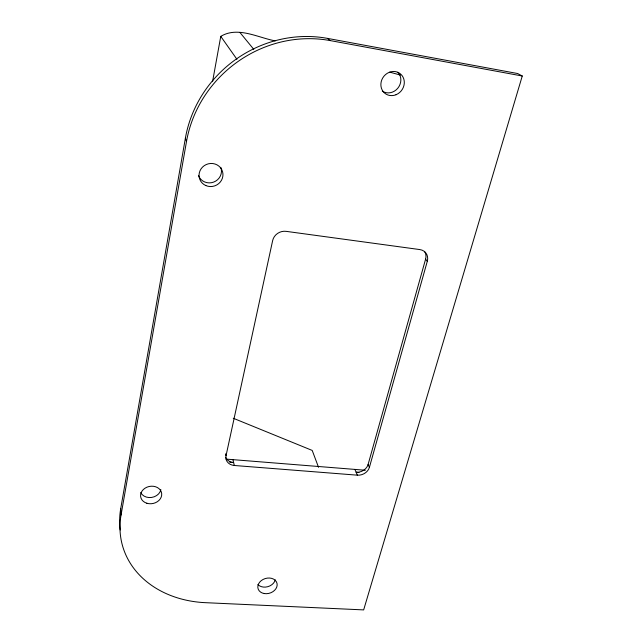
<?xml version="1.0" encoding="UTF-8"?>
<svg xmlns="http://www.w3.org/2000/svg" width="642" height="642" viewBox="0 0 642 642"><rect width="100%" height="100%" fill="white"/><g stroke="black" fill="none" stroke-linecap="round" stroke-linejoin="round"><path stroke-width="0.96" d="M120.704 508.689L185.369 138.295A118.666 111.387 -39.5 0 1 327.468 38.384L517.621 73.525L522.259 76.005L363.661 609.9L205.44 602.678A102.969 83.059 -14.8 0 1 121.049 514.988L120.704 508.689A102.022 82.569 -14.8 0 0 120.239 529.995M121.049 514.988L186.493 141.561L185.369 138.295M212.558 81.67L220.76 36.377C237.757 26.081 257.948 37.693 275.282 40.879M226.016 455.78L272.649 240.573A11.54 10.561 -27 0 1 286.139 231.353L419.788 249.569A11.267 9.807 -36.4 0 1 427.307 261.246L369.399 467.376A10.232 8.314 -23.5 0 1 357.385 475.176L234.338 465.49A10.569 8.803 -16 0 1 226.016 455.78L225.567 453.838M369.399 467.376L368.091 464.511L425.59 259.159A11.211 9.774 -36.5 0 0 424.587 251.528M226.136 459.102L365.346 470.249M229.732 462.24L233.624 462.553A10.521 8.779 -16 0 1 225.751 457.425M358.998 472.504L356.133 472.279A10.184 8.29 -23.5 0 0 368.091 464.511M327.468 38.384L330.205 40.582L522.259 76.005M389.726 72.137L400.303 75.026M233.263 418.247L312.205 450.427L318.544 467.312M239.891 32.421L253.783 49.346M425.59 259.159L427.307 261.246M220.76 36.377L236.954 59.329M354.89 469.414L357.385 475.176M232.926 459.648L234.338 465.49M275.274 579.854A9.766 7.6 -16.8 0 1 267.698 586.716A9.766 7.6 -16.8 0 1 257.891 584.525M397.968 72.273A12.318 11.227 -54.6 0 1 397.783 88.251A12.318 11.227 -54.6 0 1 382.303 91.1M160.861 489.629A10.537 8.659 -10.4 0 1 151.632 497.438A10.537 8.659 -10.4 0 1 140.75 492.591M220.808 167.329A11.901 11.387 -19.7 0 1 213.642 182.103A11.901 11.387 -19.7 0 1 198.514 175.659M186.493 141.561A119.942 112.382 -39.2 0 1 330.205 40.582M396.01 94.735A12.455 11.331 -54.3 0 0 400.6 74.015A12.455 11.331 -54.3 0 0 381.171 81.871A12.455 11.331 -54.3 0 0 396.01 94.735M264.279 593.553A9.847 7.632 -16.9 0 0 277.007 583.337A9.847 7.632 -16.9 0 0 261.182 580.689A9.847 7.632 -16.9 0 0 264.279 593.553M146.817 503.232A10.633 8.707 -10.5 0 0 161.672 493.465A10.633 8.707 -10.5 0 0 144.948 488.249A10.633 8.707 -10.5 0 0 146.817 503.232M205.841 185.57A12.029 11.492 -19.8 0 0 222.935 173.789A12.029 11.492 -19.8 0 0 204.244 165.668A12.029 11.492 -19.8 0 0 205.841 185.57"/></g></svg>
